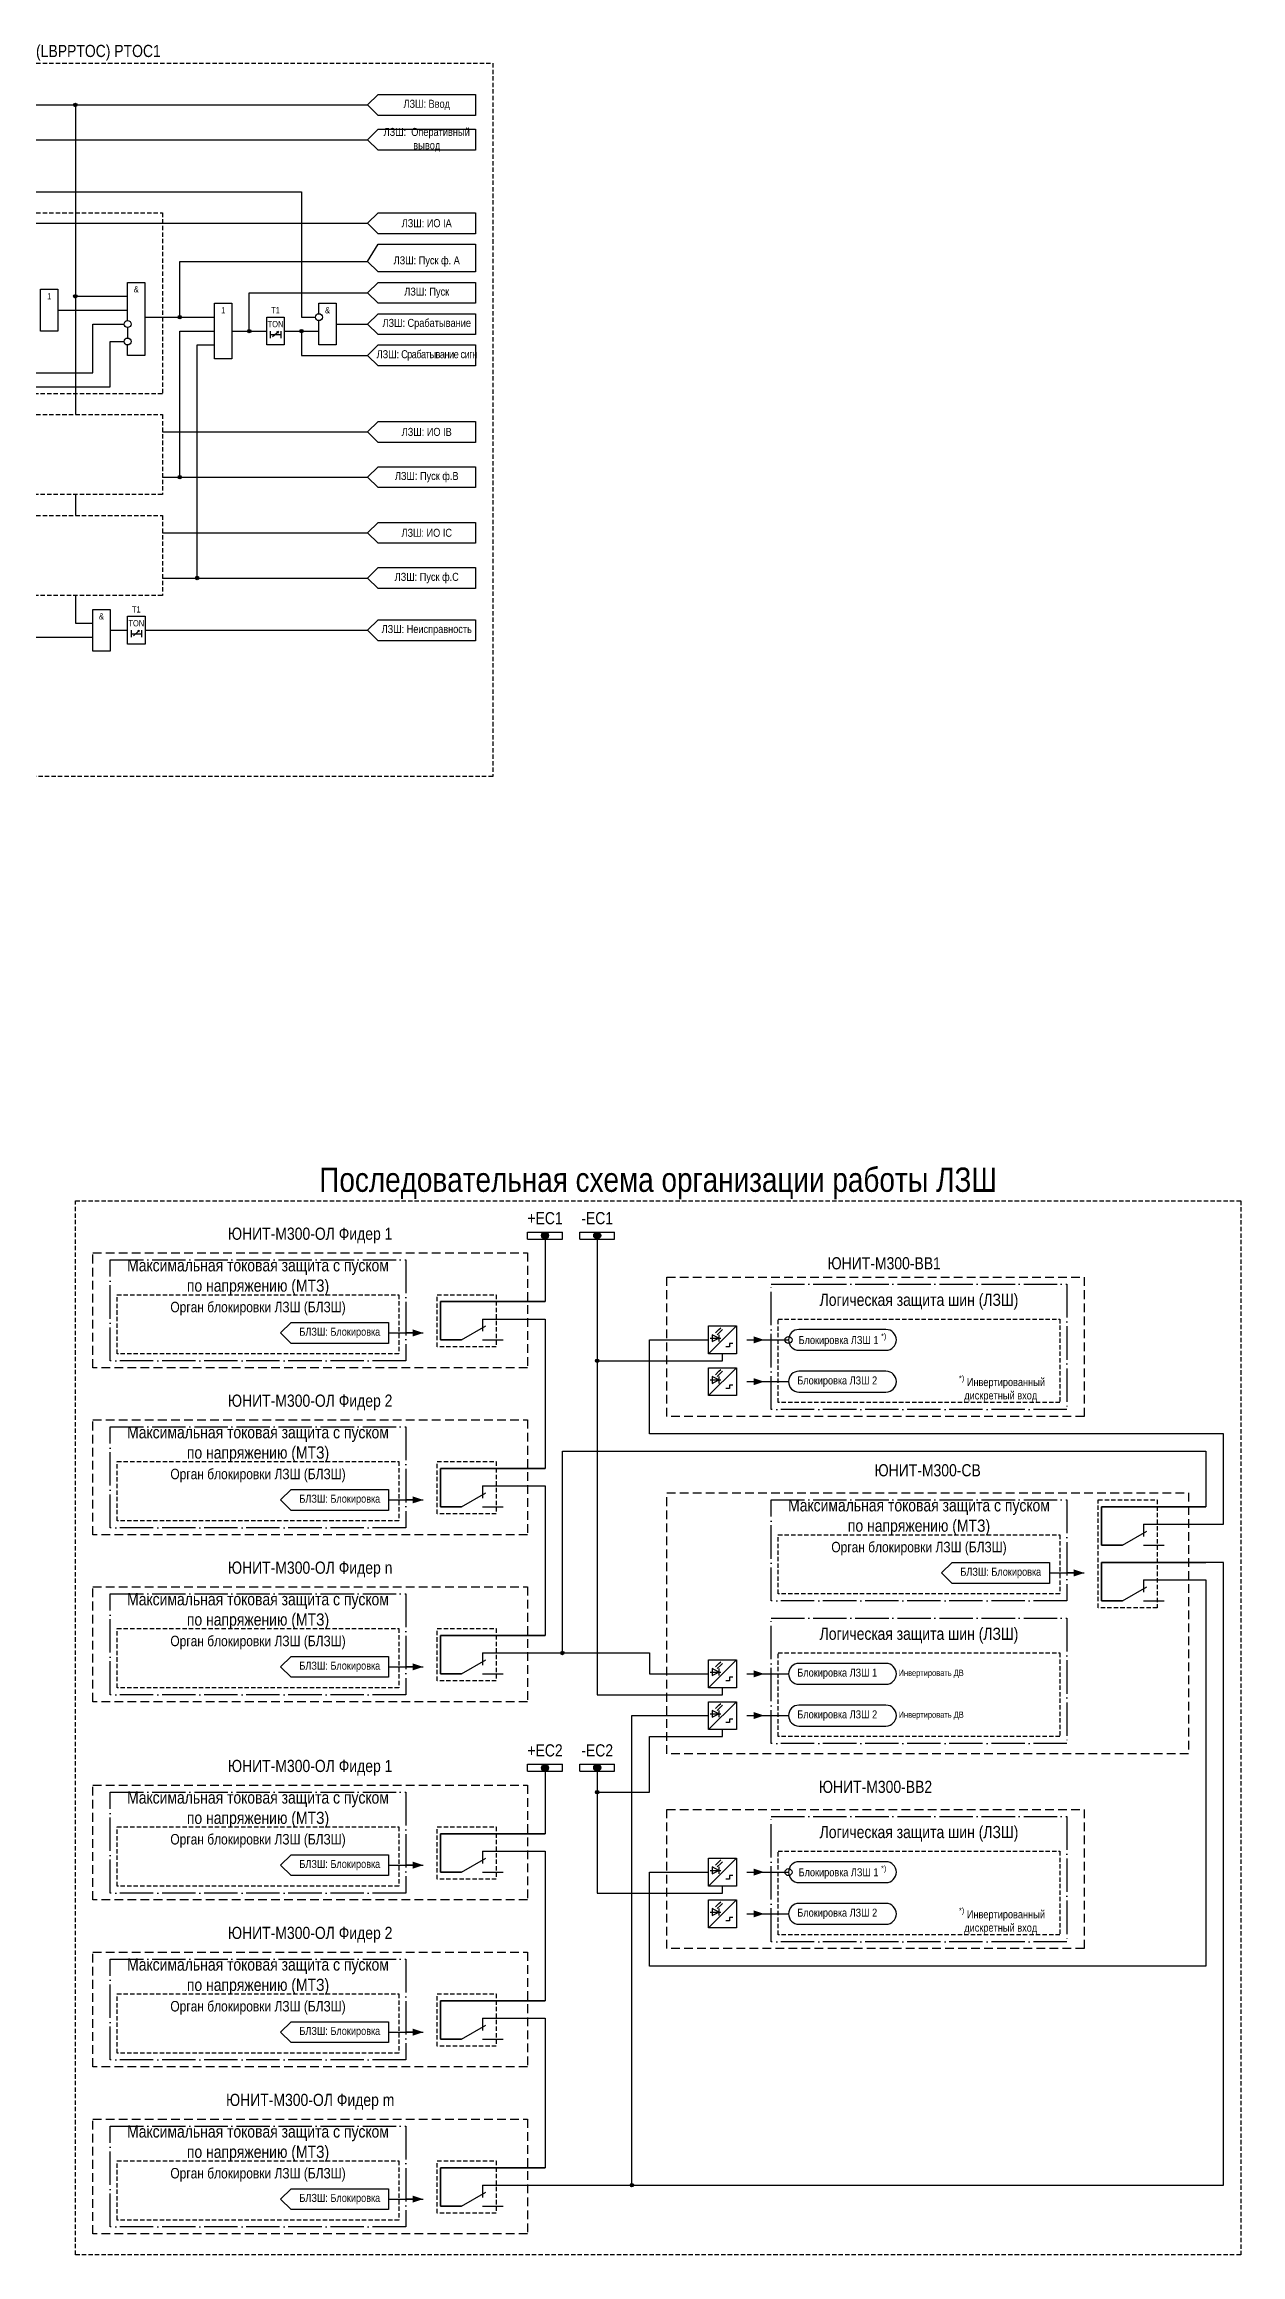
# Model space of a CAD drawing. Header units: millimetres. Extents: x -18 to 1085, y -44 to 635.
# Drawn here: x 741 to 1085, y 0 to 635 of the extents above; entities that cross this region are included whole.
import ezdxf
from ezdxf.enums import TextEntityAlignment as Align

# ---------------------------------------------------------------- set-up
doc = ezdxf.new("R2010")
doc.units = ezdxf.units.MM
doc.linetypes.add('ACAD_ISO04W100', pattern=[30, 24, -3, 0, -3])
doc.linetypes.add('штриховая2', pattern=[0.375, 0.25, -0.125])
doc.layers.add('TEXT', color=7, linetype='Continuous', lineweight=25)
doc.layers.add('Основная', color=7, linetype='Continuous')
doc.styles.add('2.5_Gost_RD', font='ARIALN.TTF', dxfattribs={"height": 2.5})
doc.styles.add('3.5_Gost_RD', font='ARIALN.TTF', dxfattribs={"height": 3.5})
doc.styles.add('Вывод', font='ARIALN.TTF', dxfattribs={"height": 2.5})
doc.styles.add('Компонент', font='ARIALN.TTF', dxfattribs={"height": 3.5})

# ---------------------------------------------------------------- blocks, each defined once
blk = doc.blocks.new('Точка')
at = {"ltscale": 100}
h = blk.add_hatch(color=256, dxfattribs=at)
h.dxf.hatch_style = 1
edge = h.paths.add_edge_path()
edge.add_arc((0, 0), 0.5, 0, 360)
blk.add_circle((0, 0), 0.5, dxfattribs=at)
blk = doc.blocks.new('*U1026')
at = {"ltscale": 0.25}
blk.add_line((-1, 0), (-5, 0), dxfattribs=at)
blk.add_lwpolyline([(-3, 0, 2, 0, 0), (0, 0, 0, 0, 0)], format="xyseb", dxfattribs=at)
at = {"layer": 'Основная', "style": 'Вывод'}
blk.add_attdef('ОТ', text='', height=2.5, dxfattribs=at).set_placement((4, 0), align=Align.MIDDLE_CENTER)
blk = doc.blocks.new('*U1027')
at = {"ltscale": 0.25}
blk.add_line((1, 0), (5, 0), dxfattribs=at)
blk.add_lwpolyline([(3, 0, 2, 0, 0), (6, 0, 0, 0, 0)], format="xyseb", dxfattribs=at)
at = {"layer": 'Основная', "style": 'Вывод'}
blk.add_attdef('ОТ', text='', height=2.5, dxfattribs=at).set_placement((-4, 0), align=Align.MIDDLE_CENTER)
blk = doc.blocks.new('*U958')
at = {"layer": 'Основная', "color": 0}
blk.add_line((0, 0), (7, 4), dxfattribs=at)
at = {"layer": 'Основная', "ltscale": 0.35}
blk.add_line((6, 6), (6, 2.5), dxfattribs=at)
blk = doc.blocks.new('*U1031')
at = {"layer": 'Основная', "color": 0}
for p, q in [((-9, 0), (-3, 0)), ((3, 6), (9, 6)), ((3, 0), (9, 0))]:
    blk.add_line(p, q, dxfattribs=at)
at = {"layer": 'Основная', "ltscale": 0.25}
blk.add_blockref('*U958', (-3, 0), dxfattribs=at)
at = {"layer": 'Основная'}
for tag, height, style, p in [('ОУ', 3.5, 'Компонент', (-3, 6)), ('В3', 2.5, 'Вывод', (7, 4)), ('В2', 2.5, 'Вывод', (-7, -2)), ('В1', 2.5, 'Вывод', (7, -2))]:
    blk.add_attdef(tag, text='', height=height, dxfattribs=dict(at, style=style)).set_placement(p, align=Align.MIDDLE_CENTER)
blk = doc.blocks.new('*U1030')
at = {"ltscale": 0.35}
for p, q in [((-2, 2), (-2, -2)), ((2, 0), (-2, 2)), ((-2, -2), (2, 0)), ((2, 2), (2, -2))]:
    blk.add_line(p, q, dxfattribs=at)
at = {"ltscale": 0.25}
for points in [[(0, 3), (2, 5), (3, 6)], [(1, 2), (3, 4), (4, 5)]]:
    blk.add_lwpolyline(points, dxfattribs=at)
at = {"layer": 'Основная', "color": 0}
blk.add_line((-3, 0), (3, 0), dxfattribs=at)
at = {"layer": 'Основная'}
for tag, height, style, p in [('ОУ', 3.5, 'Компонент', (0, 8)), ('В2', 2.5, 'Вывод', (-6, -2)), ('В1', 2.5, 'Вывод', (6, -2))]:
    blk.add_attdef(tag, text='', height=height, dxfattribs=dict(at, style=style)).set_placement(p, align=Align.MIDDLE_CENTER)
blk = doc.blocks.new('*U270')
at = {"layer": 'Основная', "color": 0}
for p, q in [((0, 0), (10, 0)), ((0, -2), (0, 0)), ((10, -2), (10, 0)), ((0, -2), (10, -2))]:
    blk.add_line(p, q, dxfattribs=at)
at = {"layer": 'Основная', "style": 'Компонент'}
blk.add_attdef('ОШ', text='', height=3.5, dxfattribs=at).set_placement((5, 4), align=Align.MIDDLE_CENTER)
blk = doc.blocks.new('*U99')
at = {"layer": 'Основная'}
blk.add_hatch(color=7, dxfattribs=at).paths.add_polyline_path([(0.97, 0, 1), (-0.97, 0, 1)])
at = {"layer": 'Основная', "ltscale": 0.25}
blk.add_circle((0, 0), 1, dxfattribs=at)
blk = doc.blocks.new('*U271')
at = {"ltscale": 0.25}
blk.add_blockref('*U99', (0, 0), dxfattribs=at)
at = {"layer": 'Основная'}
for tag, height, style, p in [('ОУ', 3.5, 'Компонент', (-1, 4)), ('В', 2.5, 'Вывод', (0, -3))]:
    blk.add_attdef(tag, text='', height=height, dxfattribs=dict(at, style=style)).set_placement(p, align=Align.MIDDLE_CENTER)

msp = doc.modelspace()

# ---------------------------------------------------------------- hatches: boundary and pattern name
at = {"ltscale": 100}
h = msp.add_hatch(dxfattribs=at)
h.set_pattern_fill('ANGLE', color=256)
h.set_pattern_definition([(0, (0, 6), (0, 6.985), [5.08, -1.905]), (90, (0, 6), (-6.985, 4e-16), [5.08, -1.905])])
h.paths.add_polyline_path([(956, 263, 1), (954, 263, 1)])
h = msp.add_hatch(dxfattribs=at)
h.set_pattern_fill('ANGLE', color=256)
h.set_pattern_definition([(0, (0, -147), (0, 6.985), [5.08, -1.905]), (90, (0, -147), (-6.985, 4e-16), [5.08, -1.905])])
h.paths.add_polyline_path([(956, 110, 1), (954, 110, 1)])
h = msp.add_hatch(dxfattribs=at)
h.set_pattern_fill('ANGLE', color=256)
h.set_pattern_definition([(0, (0, 0), (0, 6.985), [5.08, -1.905]), (90, (0, 0), (-6.985, 4e-16), [5.08, -1.905])])
h.paths.add_polyline_path([(956, 110, 0.365977), (955.17, 110.99, 0.169031), (955.17, 109.01, 0.365977)])
h.paths.add_polyline_path([(955.17, 110.99, 0.464153), (954, 110), (955, 110, -0.08392)])
h.paths.add_polyline_path([(955, 110), (954, 110, 0.464153), (955.17, 109.01, -0.08392)])

# ---------------------------------------------------------------- linework, layer by layer
at = {"color": 7, "ltscale": 100}
for p, q in [((806.7, 551.41), (808.37, 552.9)), ((808.37, 552.9), (807.85, 552.68)), ((808.37, 552.9), (808.1, 552.43)), ((766.7, 465.41), (768.37, 466.9)), ((768.37, 466.9), (767.85, 466.68)), ((768.37, 466.9), (768.1, 466.43))]:
    msp.add_line(p, q, dxfattribs=at)
at = {"color": 7, "linetype": 'штриховая2', "ltscale": 5}
msp.add_lwpolyline([(585, 630), (870, 630), (870, 425), (585, 425)], close=True, dxfattribs=at)
at = {"ltscale": 100}
for points in [[(680, 618), (834, 618)], [(680, 618), (750, 618), (750, 563), (765, 563)], [(680, 618), (750, 618), (750, 529)], [(690, 608), (834, 608)], [(621, 593), (815, 593), (815, 557), (819, 557)], [(675, 557), (680, 557), (680, 584), (834, 584)], [(770, 557), (780, 557), (780, 573), (834, 573)], [(765, 556), (765, 567), (770, 567), (770, 546), (765, 546), (765, 549)], [(795, 553), (800, 553), (800, 564), (834, 564)], [(820, 558), (820, 561), (825, 561), (825, 549), (820, 549), (820, 556)], [(657, 541), (755, 541), (755, 555), (764, 555)], [(745, 559), (765, 559)], [(765, 554), (765, 551)], [(770, 557), (790, 557)], [(775, 511), (780, 511), (780, 553), (790, 553)], [(795, 553), (805, 553)], [(806.02, 553), (806.02, 551)], [(809.02, 553), (809.02, 551)], [(810, 553), (820, 553)], [(810, 553), (815, 553), (815, 546), (834, 546)], [(825, 555), (834, 555)], [(660, 465), (665, 465), (665, 475), (635, 475), (635, 537), (760, 537), (760, 550), (764, 550)], [(775, 482), (785, 482), (785, 549), (790, 549)], [(806.02, 552), (809.02, 552)], [(775, 524), (834, 524)], [(775, 511), (834, 511)], [(750, 506), (750, 500)], [(775, 495), (834, 495)], [(750, 477), (750, 469), (755, 469)], [(775, 482), (834, 482)], [(660, 465), (755, 465)], [(760, 467), (765, 467)], [(766.02, 467), (766.02, 465)], [(766.02, 466), (769.02, 466)], [(769.02, 467), (769.02, 465)], [(770, 467), (834, 467)], [(885, 293), (885, 274), (855, 274), (855, 263), (861, 263)], [(900, 293), (900, 161), (936, 161), (936, 163)], [(900, 293), (900, 257), (936, 257), (936, 259)], [(900, 293), (900, 245)], [(861, 263), (855, 263), (855, 274), (885, 274)], [(867, 269), (885, 269), (885, 226), (855, 226), (855, 215), (861, 215)], [(932, 259), (940, 267)], [(840, 265), (850, 265)], [(1057, 210), (1080, 210), (1080, 236), (915, 236), (915, 263), (932, 263)], [(939, 262), (938, 262), (938, 261), (937, 261)], [(943, 263), (955, 263)], [(932, 247), (940, 255)], [(939, 250), (938, 250), (938, 249), (937, 249)], [(943, 251), (955, 251)], [(867, 173), (890, 173), (890, 231), (1075, 231), (1075, 215), (1045, 215), (1045, 204), (1051, 204)], [(861, 215), (855, 215), (855, 226), (885, 226)], [(840, 217), (850, 217)], [(867, 221), (885, 221), (885, 178), (855, 178), (855, 167), (861, 167)], [(1051, 204), (1045, 204), (1045, 215), (1075, 215)], [(867, 20), (1080, 20), (1080, 199), (1045, 199), (1045, 188), (1051, 188)], [(1051, 188), (1045, 188), (1045, 199), (1075, 199)], [(1057, 194), (1075, 194), (1075, 83), (915, 83), (915, 110), (932, 110)], [(1030, 196), (1040, 196)], [(861, 167), (855, 167), (855, 178), (885, 178)], [(867, 173), (915, 173), (915, 167), (932, 167)], [(840, 169), (850, 169)], [(932, 163), (940, 171)], [(939, 166), (938, 166), (938, 165), (937, 165)], [(943, 167), (955, 167)], [(932, 151), (940, 159)], [(867, 20), (910, 20), (910, 155), (932, 155)], [(939, 154), (938, 154), (938, 153), (937, 153)], [(943, 155), (955, 155)], [(900, 140), (900, 133), (915, 133), (915, 149), (936, 149), (936, 151)], [(885, 140), (885, 121), (855, 121), (855, 110), (861, 110)], [(900, 140), (900, 104), (936, 104), (936, 106)], [(861, 110), (855, 110), (855, 121), (885, 121)], [(867, 116), (885, 116), (885, 73), (855, 73), (855, 62), (861, 62)], [(840, 112), (850, 112)], [(932, 106), (940, 114)], [(939, 109), (938, 109), (938, 108), (937, 108)], [(943, 110), (955, 110)], [(932, 94), (940, 102)], [(939, 97), (938, 97), (938, 96), (937, 96)], [(943, 98), (955, 98)], [(861, 62), (855, 62), (855, 73), (885, 73)], [(840, 64), (850, 64)], [(867, 68), (885, 68), (885, 25), (855, 25), (855, 14), (861, 14)], [(861, 14), (855, 14), (855, 25), (885, 25)], [(840, 16), (850, 16)]]:
    msp.add_lwpolyline(points, dxfattribs=at)
for points in [[(865, 621), (865, 615), (837, 615), (834, 618), (837, 621)], [(865, 611), (865, 605), (837, 605), (834, 608), (837, 611)], [(865, 587), (865, 581), (837, 581), (834, 584), (837, 587)], [(865, 578), (865, 570), (837, 570), (834, 573), (837, 578)], [(865, 567), (865, 561), (837, 561), (834, 564), (837, 567)], [(740, 565), (745, 565), (745, 553), (740, 553)], [(790, 561), (795, 561), (795, 545), (790, 545)], [(805.02, 557), (810.02, 557), (810.02, 549), (805.02, 549)], [(865, 558), (865, 552), (837, 552), (834, 555), (837, 558)], [(865, 549), (865, 543), (837, 543), (834, 546), (837, 549)], [(865, 527), (865, 521), (837, 521), (834, 524), (837, 527)], [(865, 514), (865, 508), (837, 508), (834, 511), (837, 514)], [(865, 498), (865, 492), (837, 492), (834, 495), (837, 498)], [(865, 485), (865, 479), (837, 479), (834, 482), (837, 485)], [(755, 473), (760, 473), (760, 461), (755, 461)], [(765.02, 471), (770.02, 471), (770.02, 463), (765.02, 463)], [(865, 470), (865, 464), (837, 464), (834, 467), (837, 470)], [(812, 268), (840, 268), (840, 262), (812, 262), (809, 265)], [(932, 267), (940, 267), (940, 259), (932, 259)], [(932, 255), (940, 255), (940, 247), (932, 247)], [(812, 220), (840, 220), (840, 214), (812, 214), (809, 217)], [(1002, 199), (1030, 199), (1030, 193), (1002, 193), (999, 196)], [(812, 172), (840, 172), (840, 166), (812, 166), (809, 169)], [(932, 171), (940, 171), (940, 163), (932, 163)], [(932, 159), (940, 159), (940, 151), (932, 151)], [(812, 115), (840, 115), (840, 109), (812, 109), (809, 112)], [(932, 114), (940, 114), (940, 106), (932, 106)], [(932, 102), (940, 102), (940, 94), (932, 94)], [(812, 67), (840, 67), (840, 61), (812, 61), (809, 64)], [(812, 19), (840, 19), (840, 13), (812, 13), (809, 16)]]:
    msp.add_lwpolyline(points, close=True, dxfattribs=at)
at = {"color": 251, "linetype": 'штриховая2', "ltscale": 5, "true_color": 0x58595b}
for points in [[(645, 587), (775, 587), (775, 535), (645, 535)], [(645, 529), (775, 529), (775, 506), (645, 506)], [(645, 500), (775, 500), (775, 477), (645, 477)]]:
    msp.add_lwpolyline(points, close=True, dxfattribs=at)
at = {"linetype": 'штриховая2', "ltscale": 5}
for points in [[(750, 303), (1085, 303), (1085, 0), (750, 0)], [(762, 276), (843, 276), (843, 259), (762, 259)], [(854, 276), (871, 276), (871, 261), (854, 261)], [(952, 269), (1033, 269), (1033, 245), (952, 245)], [(762, 228), (843, 228), (843, 211), (762, 211)], [(854, 228), (871, 228), (871, 213), (854, 213)], [(1044, 217), (1061, 217), (1061, 186), (1044, 186)], [(952, 207), (1033, 207), (1033, 190), (952, 190)], [(762, 180), (843, 180), (843, 163), (762, 163)], [(854, 180), (871, 180), (871, 165), (854, 165)], [(952, 173), (1033, 173), (1033, 149), (952, 149)], [(762, 123), (843, 123), (843, 106), (762, 106)], [(854, 123), (871, 123), (871, 108), (854, 108)], [(952, 116), (1033, 116), (1033, 92), (952, 92)], [(762, 75), (843, 75), (843, 58), (762, 58)], [(854, 75), (871, 75), (871, 60), (854, 60)], [(762, 27), (843, 27), (843, 10), (762, 10)], [(854, 27), (871, 27), (871, 12), (854, 12)]]:
    msp.add_lwpolyline(points, close=True, dxfattribs=at)
at = {"linetype": 'штриховая2', "lineweight": 30, "ltscale": 10}
for points in [[(755, 288), (880, 288), (880, 255), (755, 255)], [(920, 281), (1040, 281), (1040, 241), (920, 241)], [(755, 240), (880, 240), (880, 207), (755, 207)], [(920, 219), (1070, 219), (1070, 144), (920, 144)], [(755, 192), (880, 192), (880, 159), (755, 159)], [(755, 135), (880, 135), (880, 102), (755, 102)], [(920, 128), (1040, 128), (1040, 88), (920, 88)], [(755, 87), (880, 87), (880, 54), (755, 54)], [(755, 39), (880, 39), (880, 6), (755, 6)]]:
    msp.add_lwpolyline(points, close=True, dxfattribs=at)
at = {"linetype": 'ACAD_ISO04W100', "lineweight": 30, "ltscale": 0.4}
for points in [[(760, 286), (845, 286), (845, 257), (760, 257)], [(950, 279), (1035, 279), (1035, 243), (950, 243)], [(760, 238), (845, 238), (845, 209), (760, 209)], [(950, 217), (1035, 217), (1035, 188), (950, 188)], [(760, 190), (845, 190), (845, 161), (760, 161)], [(950, 183), (1035, 183), (1035, 147), (950, 147)], [(760, 133), (845, 133), (845, 104), (760, 104)], [(950, 126), (1035, 126), (1035, 90), (950, 90)], [(760, 85), (845, 85), (845, 56), (760, 56)], [(760, 37), (845, 37), (845, 8), (760, 8)]]:
    msp.add_lwpolyline(points, close=True, dxfattribs=at)
at = {"ltscale": 100}
for points in [[(958, 260), (983, 260, 1), (983, 266), (958, 266, 1)], [(958, 248), (983, 248, 1), (983, 254), (958, 254, 1)], [(958, 164), (983, 164, 1), (983, 170), (958, 170, 1)], [(958, 152), (983, 152, 1), (983, 158), (958, 158, 1)], [(958, 107), (983, 107, 1), (983, 113), (958, 113, 1)], [(958, 95), (983, 95, 1), (983, 101), (958, 101, 1)]]:
    msp.add_lwpolyline(points, format="xyb", close=True, dxfattribs=at)
for centre in [(765, 555), (820, 557), (765, 550), (955, 263), (955, 110)]:
    msp.add_circle(centre, 1, dxfattribs=at)

# ---------------------------------------------------------------- block references
for p in [(750, 618), (750, 563), (780, 557), (800, 553), (800, 553), (815, 553), (780, 511), (785, 482), (900, 257), (890, 173), (900, 133), (910, 20)]:
    msp.add_blockref('Точка', p, dxfattribs=at)
at = {"ltscale": 0.25}
for p, values in [((880, 294), {'ОШ': '+EC1'}), ((895, 294), {'ОШ': '-EC1'}), ((880, 141), {'ОШ': '+EC2'}), ((895, 141), {'ОШ': '-EC2'})]:
    msp.add_blockref('*U270', p, dxfattribs=at).add_auto_attribs(values)
for name, p in [('*U271', (885, 293)), ('*U271', (900, 293)), ('*U1031', (864, 263)), ('*U1031', (864, 215)), ('*U1031', (1054, 204)), ('*U1031', (1054, 188)), ('*U1031', (864, 167)), ('*U271', (885, 140)), ('*U271', (900, 140)), ('*U1031', (864, 110)), ('*U1031', (864, 62)), ('*U1031', (864, 14))]:
    msp.add_blockref(name, p, dxfattribs=at)
at = {"ltscale": 0.35, "xscale": 0.5, "yscale": 0.5, "zscale": 0.5}
for p in [(934, 263.5), (934, 251.5), (934, 167.5), (934, 155.5), (934, 110.5), (934, 98.5)]:
    msp.add_blockref('*U1030', p, dxfattribs=at)
at = {"layer": 'Основная', "ltscale": 0.25}
for name, p in [('*U1026', (850, 265)), ('*U1027', (942, 263)), ('*U1027', (942, 251)), ('*U1026', (850, 217)), ('*U1026', (1040, 196)), ('*U1026', (850, 169)), ('*U1027', (942, 167)), ('*U1027', (942, 155)), ('*U1026', (850, 112)), ('*U1027', (942, 110)), ('*U1027', (942, 98)), ('*U1026', (850, 64)), ('*U1026', (850, 16))]:
    msp.add_blockref(name, p, dxfattribs=at)

# ---------------------------------------------------------------- texts
at = {"color": 30, "ltscale": 100, "insert": (727.5, 633), "char_height": 3.5, "width": 285, "attachment_point": 5, "style": '3.5_Gost_RD'}
msp.add_mtext('Логическая защита шин (ЛЗШ) (LBPPTOC) {\\C6;PTOC1}', dxfattribs=at)
at = {"ltscale": 100, "attachment_point": 5}
for s, insert, char_height, width, style in [('ЛЗШ: Ввод', (851, 618), 2.3, 28, '2.5_Gost_RD'), ('ЛЗШ:  Оперативный вывод', (851, 608), 2.3, 28, '2.5_Gost_RD'), ('ЛЗШ: ИО IА', (851, 584), 2.3, 28, '2.5_Gost_RD'), ('ЛЗШ: Пуск ф. А', (851, 573), 2.3, 28, '2.5_Gost_RD'), ('&', (767.5, 565), 1.8, 5, '2.5_Gost_RD'), ('1', (742.5, 563), 1.8, 5, '2.5_Gost_RD'), ('1', (792.5, 559), 1.8, 5, '2.5_Gost_RD'), ('T1', (807.52, 559), 1.8, 5, '2.5_Gost_RD'), ('&', (822.5, 559), 1.8, 5, '2.5_Gost_RD'), ('ЛЗШ: Пуск', (851, 564), 2.3, 28, '2.5_Gost_RD'), ('TON', (807.52, 555), 1.8, 5, '2.5_Gost_RD'), ('ЛЗШ: Срабатывание ', (851, 555), 2.3, 28, '2.5_Gost_RD'), ('ЛЗШ{\\T0.9;: Срабатывание сигн}', (851, 546), 2.3, 28, '2.5_Gost_RD'), ('ЛЗШ: ИО IВ', (851, 524), 2.3, 28, '2.5_Gost_RD'), ('ЛЗШ: Пуск ф.В', (851, 511), 2.3, 28, '2.5_Gost_RD'), ('ЛЗШ: ИО IС', (851, 495), 2.3, 28, '2.5_Gost_RD'), ('ЛЗШ: Пуск ф.С', (851, 482), 2.3, 28, '2.5_Gost_RD'), ('&', (757.5, 471), 1.8, 5, '2.5_Gost_RD'), ('T1', (767.52, 473), 1.8, 5, '2.5_Gost_RD'), ('TON', (767.52, 469), 1.8, 5, '2.5_Gost_RD'), ('ЛЗШ: Неисправность', (851, 467), 2.3, 28, '2.5_Gost_RD'), ('{\\C3;Последовательная схема организации работы ЛЗШ}', (917.5, 308), 7, 335, '3.5_Gost_RD'), ('ЮНИТ-М300-ОЛ Фидер 1 ', (817.5, 293), 3.5, 72.4461, '2.5_Gost_RD'), ('Максимальная токовая защита с пуском \\Pпо напряжению (МТЗ)', (802.5, 281), 3.5, 85, '3.5_Gost_RD'), ('ЮНИТ-М300-ВВ1', (982.5, 285), 3.5, 28, '2.5_Gost_RD'), ('Орган блокировки ЛЗШ (БЛЗШ)', (802.5, 272), 3, 81, '3.5_Gost_RD'), ('Логическая защита шин (ЛЗШ)', (992.5, 274), 3.5, 85, '3.5_Gost_RD'), ('БЛЗШ: Блокировка', (826, 265), 2.3, 28, '2.5_Gost_RD'), ('ЮНИТ-М300-ОЛ Фидер 2', (817.5, 245), 3.5, 68.1426, '2.5_Gost_RD'), ('Максимальная токовая защита с пуском \\Pпо напряжению (МТЗ)', (802.5, 233), 3.5, 85, '3.5_Gost_RD'), ('Орган блокировки ЛЗШ (БЛЗШ)', (802.5, 224), 3, 81, '3.5_Gost_RD'), ('ЮНИТ-М300-СВ', (995, 225.5), 3.5, 28, '2.5_Gost_RD'), ('БЛЗШ: Блокировка', (826, 217), 2.3, 28, '2.5_Gost_RD'), ('Максимальная токовая защита с пуском \\Pпо напряжению (МТЗ)', (992.5, 212), 3.5, 85, '3.5_Gost_RD'), ('Орган блокировки ЛЗШ (БЛЗШ)', (992.5, 203), 3, 81, '3.5_Gost_RD'), ('ЮНИТ-М300-ОЛ Фидер n', (817.5, 197), 3.5, 68.6405, '2.5_Gost_RD'), ('БЛЗШ: Блокировка', (1016, 196), 2.3, 28, '2.5_Gost_RD'), ('Максимальная токовая защита с пуском \\Pпо напряжению (МТЗ)', (802.5, 185), 3.5, 85, '3.5_Gost_RD'), ('Орган блокировки ЛЗШ (БЛЗШ)', (802.5, 176), 3, 81, '3.5_Gost_RD'), ('Логическая защита шин (ЛЗШ)', (992.5, 178), 3.5, 85, '3.5_Gost_RD'), ('БЛЗШ: Блокировка', (826, 169), 2.3, 28, '2.5_Gost_RD'), ('Инвертировать ДВ', (996, 167), 1.8, 18, '3.5_Gost_RD'), ('Инвертировать ДВ', (996, 155), 1.8, 18, '3.5_Gost_RD'), ('ЮНИТ-М300-ОЛ Фидер 1 ', (817.5, 140), 3.5, 50.6281, '2.5_Gost_RD'), ('ЮНИТ-М300-ВВ2', (980, 134.5), 3.5, 28, '2.5_Gost_RD'), ('Максимальная токовая защита с пуском \\Pпо напряжению (МТЗ)', (802.5, 128), 3.5, 85, '3.5_Gost_RD'), ('Орган блокировки ЛЗШ (БЛЗШ)', (802.5, 119), 3, 81, '3.5_Gost_RD'), ('Логическая защита шин (ЛЗШ)', (992.5, 121), 3.5, 85, '3.5_Gost_RD'), ('БЛЗШ: Блокировка', (826, 112), 2.3, 28, '2.5_Gost_RD'), ('ЮНИТ-М300-ОЛ Фидер 2', (817.5, 92), 3.5, 54.3376, '2.5_Gost_RD'), ('Максимальная токовая защита с пуском \\Pпо напряжению (МТЗ)', (802.5, 80), 3.5, 85, '3.5_Gost_RD'), ('Орган блокировки ЛЗШ (БЛЗШ)', (802.5, 71), 3, 81, '3.5_Gost_RD'), ('БЛЗШ: Блокировка', (826, 64), 2.3, 28, '2.5_Gost_RD'), ('ЮНИТ-М300-ОЛ Фидер m', (817.5, 44), 3.5, 58.8444, '2.5_Gost_RD'), ('Максимальная токовая защита с пуском \\Pпо напряжению (МТЗ)', (802.5, 32), 3.5, 85, '3.5_Gost_RD'), ('Орган блокировки ЛЗШ (БЛЗШ)', (802.5, 23), 3, 81, '3.5_Gost_RD'), ('БЛЗШ: Блокировка', (826, 16), 2.3, 28, '2.5_Gost_RD')]:
    msp.add_mtext(s, dxfattribs=dict(at, insert=insert, char_height=char_height, width=width, style=style))
at = {"layer": 'TEXT', "ltscale": 100, "char_height": 2.3, "attachment_point": 5, "style": '2.5_Gost_RD'}
for s, insert, width in [('\\A1;Блокировка ЛЗШ 1 {\\H0.7x;\\S*)^ ;}', (970.5, 263), 31), ('Блокировка ЛЗШ 2', (969, 251), 28), ('\\A1; {\\H0.7x;\\S*)^ ;} Инвертированный дискретный вход', (1016, 249), 31), ('Блокировка ЛЗШ 1', (969, 167), 28), ('Блокировка ЛЗШ 2', (969, 155), 28), ('\\A1;Блокировка ЛЗШ 1 {\\H0.7x;\\S*)^ ;}', (970.5, 110), 31), ('Блокировка ЛЗШ 2', (969, 98), 28), ('\\A1; {\\H0.7x;\\S*)^ ;} Инвертированный дискретный вход', (1016, 96), 31)]:
    msp.add_mtext(s, dxfattribs=dict(at, insert=insert, width=width))

doc.saveas('drawing.dxf')
